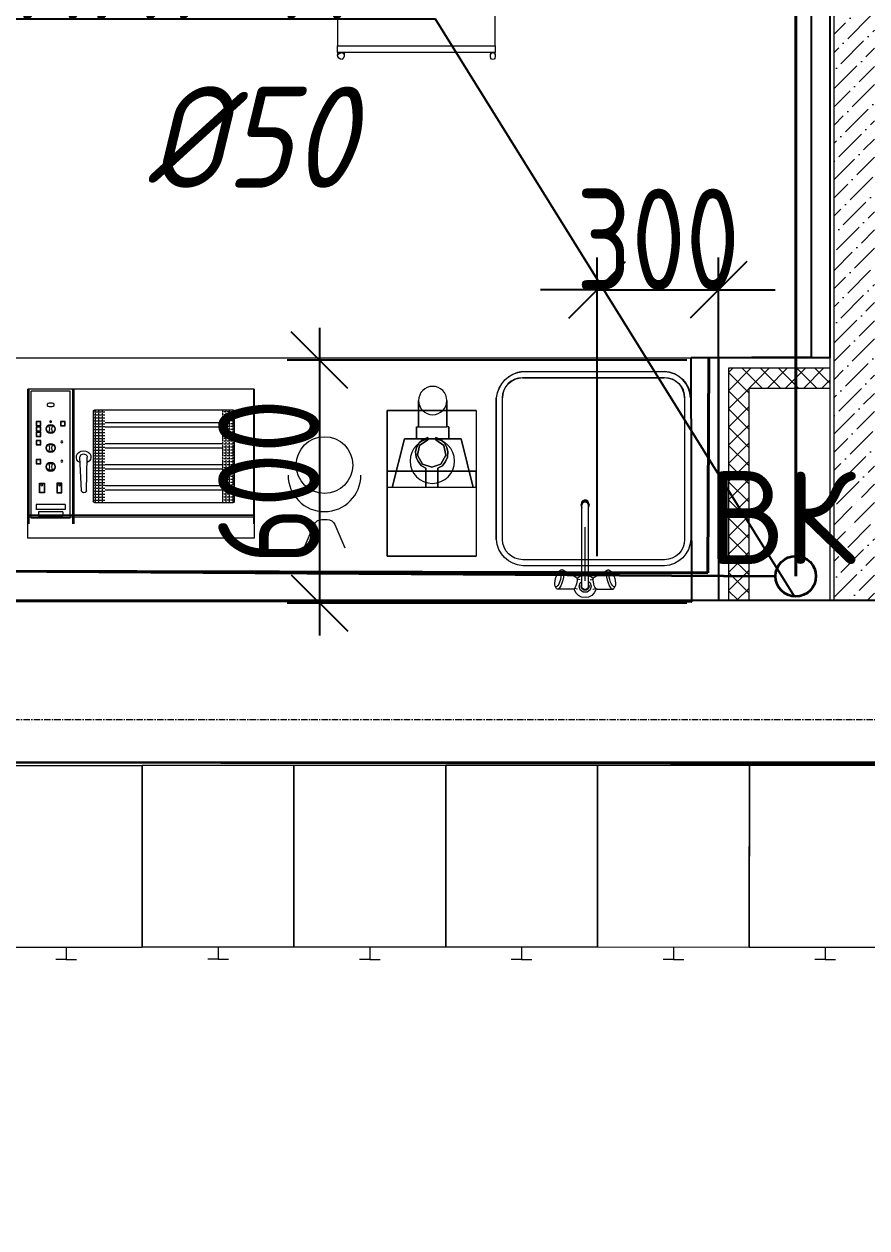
# Model space of a CAD drawing. Header units: millimetres. Extents: x -10178924 to 11692288, y -947381 to 58396.
# Drawn here: x 862844 to 864927, y -914198 to -911222 of the extents above; entities that cross this region are included whole.
import ezdxf
from ezdxf import colors
from ezdxf.entities.mleader import LeaderData, LeaderLine
from ezdxf.math import Vec2, Vec3

# ---------------------------------------------------------------- set-up
doc = ezdxf.new("R2010")
doc.units = ezdxf.units.MM
doc.linetypes.add('CONTINUA', pattern=[0])
doc.linetypes.add('осевая', pattern=[50.8, 31.75, -6.35, 6.35, -6.35])
for name, color, linetype, lineweight in [('0. Подпись', 194, 'Continuous', 18), ('elux3d-204-2d', 7, 'CONTINUA', 5), ('ВК_ К1', 24, 'Continuous', 35), ('Перегородки пеноблок', 40, 'Continuous', 9), ('Перегородки_ГКЛ', 20, 'Continuous', 9), ('Размеры осевые', 153, 'Continuous', 9), ('Сантехнические приборы', 7, 'Continuous', 9), ('Трасса', 6, 'Continuous', 40), ('ТХ оборудование', 7, 'Continuous', 9), ('Электрооборудование', 7, 'Continuous', 18)]:
    doc.layers.add(name, color=color, linetype=linetype, lineweight=lineweight)
for name, color, linetype in [('_надписи канализация', 7, 'Continuous'), ('PDF _Стены краска9010', 7, 'Continuous'), ('ВК_Выноски', 7, 'Continuous'), ('Стены внутр.1', 7, 'Continuous')]:
    doc.layers.add(name, color=color, linetype=linetype)
doc.layers.add('PDF _Стены отделка', color=7, linetype='Continuous', true_color=0xb505c2)
doc.styles.add('ISOCPEUR', font='isocpeui.ttf', dxfattribs={"width": 0.9})
doc.styles.add('ISOCPEUR_1', font='isocpeur.ttf', dxfattribs={"width": 0.78, "height": 240})
doc.styles.add('PDF ISOCPEUR', font='isocpeur.ttf')
doc.linetypes.add('зигзаг', pattern='A,0.00254,-5.08,[131,ltypeshp.shx,S=5.08,R=0,X=-5.08,Y=0],-10.16,[131,ltypeshp.shx,S=5.08,R=180,X=5.08,Y=0],-5.08', length=20.32254)

# ---------------------------------------------------------------- blocks, each defined once
blk = doc.blocks.new('_None')
blk = doc.blocks.new('A$C4269501B')
at = {"layer": 'ТХ оборудование', "color": 252, "lineweight": 9, "true_color": 0x939598}
for p, q in [((496.6, 1360.1), (496.6, 1365.8)), ((886.1, 1360.1), (496.6, 1360.1)), ((496.6, 1094.9), (496.6, 1343.2)), ((513.6, 1365.8), (513.6, 1360.1)), ((886.1, 1365.8), (886.1, 1360.1)), ((886.1, 1343.2), (886.1, 1360.1)), ((886.1, 1343.2), (886.1, 1094.9)), ((16.9, 874.8), (5.6, 874.8)), ((16.9, 485.4), (16.9, 874.8)), ((282.2, 874.8), (28.2, 874.8)), ((1094.9, 874.8), (1348.8, 874.8)), ((1360.1, 485.4), (1360.1, 874.8)), ((1360.1, 874.8), (1371.4, 874.8)), ((5.6, 857.8), (16.9, 857.8)), ((1371.4, 857.8), (1360.1, 857.8)), ((16.9, 502.3), (5.6, 502.3)), ((5.6, 496.6), (5.6, 502.3)), ((5.6, 485.4), (16.9, 485.4)), ((28.2, 485.4), (16.9, 485.4)), ((28.2, 485.4), (282.2, 485.4)), ((1348.8, 485.4), (1094.9, 485.4)), ((1348.8, 485.4), (1360.1, 485.4)), ((1360.1, 502.3), (1371.4, 502.3)), ((1371.4, 485.4), (1360.1, 485.4)), ((1371.4, 496.6), (1371.4, 502.3)), ((496.6, 282.2), (496.6, 33.9)), ((886.1, 33.9), (886.1, 282.2)), ((886.1, 33.9), (886.1, 16.9)), ((886.1, 16.9), (496.6, 16.9)), ((496.6, 16.9), (496.6, 11.3)), ((513.6, 11.3), (513.6, 16.9)), ((886.1, 11.3), (886.1, 16.9))]:
    blk.add_line(p, q, dxfattribs=at)
for points in [[(513.6, 1365.8), (513.6, 1365.8), (513.5, 1366.5), (513.5, 1367.2), (513.3, 1367.9), (513.2, 1368.6), (512.9, 1369.3), (512.7, 1369.9), (512.4, 1370.6), (512.1, 1371.2), (511.8, 1371.8), (511.5, 1372.4), (511.1, 1373), (510.8, 1373.5), (510.4, 1374.1), (510.1, 1374.5), (509.7, 1375), (509.4, 1375.4), (509.1, 1375.8), (508.8, 1376.1), (508.6, 1376.4), (508.4, 1376.6), (508.2, 1376.8), (508, 1376.9), (508, 1377), (507.9, 1377.1), (507.9, 1377.1)], [(496.6, 1365.8), (496.6, 1365.8), (496.7, 1365.7), (496.8, 1365.7), (496.9, 1365.5), (497.1, 1365.4), (497.3, 1365.1), (497.6, 1364.9), (497.9, 1364.6), (498.3, 1364.3), (498.7, 1364), (499.2, 1363.7), (499.7, 1363.3), (500.2, 1363), (500.7, 1362.6), (501.3, 1362.3), (501.9, 1361.9), (502.5, 1361.6), (503.1, 1361.3), (503.8, 1361), (504.5, 1360.8), (505.1, 1360.6), (505.8, 1360.4), (506.5, 1360.2), (507.2, 1360.2), (507.9, 1360.1), (507.9, 1360.1), (513.6, 1365.8)], [(496.6, 1360.1), (496.6, 1343.2), (886.1, 1343.2)], [(874.8, 1360.1), (874.8, 1365.8), (874.8, 1365.8)], [(874.8, 1365.8), (874.8, 1365.8), (874.8, 1365.7), (874.8, 1365.7), (874.8, 1365.5), (874.8, 1365.4), (874.8, 1365.1), (874.9, 1364.9), (874.9, 1364.6), (875, 1364.3), (875.1, 1364), (875.2, 1363.7), (875.3, 1363.3), (875.5, 1363), (875.7, 1362.6), (875.9, 1362.3), (876.2, 1361.9), (876.4, 1361.6), (876.8, 1361.3), (877.2, 1361), (877.6, 1360.8), (878, 1360.6), (878.6, 1360.4), (879.1, 1360.2), (879.7, 1360.2), (880.4, 1360.1), (880.4, 1360.1), (880.4, 1360.1), (880.4, 1360.1), (881.1, 1360.2), (881.7, 1360.2), (882.3, 1360.4), (882.8, 1360.6), (883.3, 1360.8), (883.7, 1361), (884.1, 1361.3), (884.4, 1361.6), (884.7, 1361.9), (884.9, 1362.3), (885.2, 1362.6), (885.4, 1363), (885.5, 1363.3), (885.7, 1363.7), (885.8, 1364), (885.9, 1364.3), (885.9, 1364.6), (886, 1364.9), (886, 1365.1), (886, 1365.4), (886, 1365.5), (886.1, 1365.7), (886.1, 1365.7), (886.1, 1365.8), (886.1, 1365.8)], [(5.6, 857.8), (5.6, 857.8), (5.6, 857.9), (5.5, 858), (5.4, 858.1), (5.2, 858.3), (5, 858.5), (4.8, 858.8), (4.5, 859.1), (4.2, 859.5), (3.9, 859.9), (3.5, 860.4), (3.2, 860.9), (2.8, 861.4), (2.5, 861.9), (2.1, 862.5), (1.8, 863.1), (1.5, 863.7), (1.2, 864.3), (0.9, 865), (0.6, 865.7), (0.4, 866.3), (0.2, 867), (0.1, 867.7), (0, 868.4), (0, 869.1), (0, 869.1), (5.6, 874.8), (5.6, 874.8), (5.6, 874.8), (6.3, 874.7), (7.1, 874.7), (7.7, 874.5), (8.4, 874.4), (9.1, 874.1), (9.8, 873.9), (10.4, 873.6), (11.1, 873.3), (11.7, 873), (12.3, 872.7), (12.9, 872.3), (13.4, 872), (13.9, 871.6), (14.4, 871.3), (14.8, 870.9), (15.3, 870.6), (15.6, 870.3), (16, 870), (16.2, 869.8), (16.5, 869.5), (16.7, 869.4), (16.8, 869.2), (16.9, 869.2), (16.9, 869.1), (16.9, 869.1)], [(16.9, 874.8), (28.2, 874.8), (28.2, 485.4)], [(1360.1, 874.8), (1348.8, 874.8), (1348.8, 485.4)], [(1371.4, 857.8), (1371.4, 857.8), (1371.4, 857.9), (1371.5, 858), (1371.7, 858.1), (1371.8, 858.3), (1372.1, 858.5), (1372.3, 858.8), (1372.6, 859.1), (1372.9, 859.5), (1373.2, 859.9), (1373.5, 860.4), (1373.9, 860.9), (1374.2, 861.4), (1374.6, 861.9), (1374.9, 862.5), (1375.3, 863.1), (1375.6, 863.7), (1375.9, 864.3), (1376.2, 865), (1376.4, 865.7), (1376.6, 866.3), (1376.8, 867), (1377, 867.7), (1377, 868.4), (1377.1, 869.1), (1377.1, 869.1), (1371.4, 874.8), (1371.4, 874.8), (1371.4, 874.8), (1370.7, 874.7), (1370, 874.7), (1369.3, 874.5), (1368.6, 874.4), (1367.9, 874.1), (1367.3, 873.9), (1366.6, 873.6), (1366, 873.3), (1365.4, 873), (1364.8, 872.7), (1364.2, 872.3), (1363.7, 872), (1363.1, 871.6), (1362.7, 871.3), (1362.2, 870.9), (1361.8, 870.6), (1361.4, 870.3), (1361.1, 870), (1360.8, 869.8), (1360.6, 869.5), (1360.4, 869.4), (1360.2, 869.2), (1360.2, 869.2), (1360.1, 869.1), (1360.1, 869.1)], [(5.6, 485.4), (5.6, 485.4), (5.6, 485.4), (5.5, 485.4), (5.4, 485.4), (5.2, 485.4), (5, 485.4), (4.8, 485.4), (4.5, 485.5), (4.2, 485.6), (3.9, 485.7), (3.5, 485.8), (3.2, 485.9), (2.8, 486.1), (2.5, 486.3), (2.1, 486.5), (1.8, 486.7), (1.5, 487), (1.2, 487.4), (0.9, 487.7), (0.6, 488.2), (0.4, 488.6), (0.2, 489.1), (0.1, 489.7), (0, 490.3), (0, 491), (0, 491), (0, 491), (0, 491), (0, 491.7), (0.1, 492.4), (0.2, 493.1), (0.4, 493.8), (0.6, 494.5), (0.9, 495.1), (1.2, 495.8), (1.5, 496.4), (1.8, 497.1), (2.1, 497.6), (2.5, 498.2), (2.8, 498.8), (3.2, 499.3), (3.5, 499.8), (3.9, 500.2), (4.2, 500.6), (4.5, 501), (4.8, 501.3), (5, 501.6), (5.2, 501.8), (5.4, 502), (5.5, 502.2), (5.6, 502.3), (5.6, 502.3), (5.6, 502.3)], [(1371.4, 485.4), (1371.4, 485.4), (1371.4, 485.4), (1371.5, 485.4), (1371.7, 485.4), (1371.8, 485.4), (1372.1, 485.4), (1372.3, 485.4), (1372.6, 485.5), (1372.9, 485.6), (1373.2, 485.7), (1373.5, 485.8), (1373.9, 485.9), (1374.2, 486.1), (1374.6, 486.3), (1374.9, 486.5), (1375.3, 486.7), (1375.6, 487), (1375.9, 487.4), (1376.2, 487.7), (1376.4, 488.2), (1376.6, 488.6), (1376.8, 489.1), (1377, 489.7), (1377, 490.3), (1377.1, 491), (1377.1, 491), (1377.1, 491), (1377.1, 491), (1377, 491.7), (1377, 492.4), (1376.8, 493.1), (1376.6, 493.8), (1376.4, 494.5), (1376.2, 495.1), (1375.9, 495.8), (1375.6, 496.4), (1375.3, 497.1), (1374.9, 497.6), (1374.6, 498.2), (1374.2, 498.8), (1373.9, 499.3), (1373.5, 499.8), (1373.2, 500.2), (1372.9, 500.6), (1372.6, 501), (1372.3, 501.3), (1372.1, 501.6), (1371.8, 501.8), (1371.7, 502), (1371.5, 502.2), (1371.4, 502.3), (1371.4, 502.3), (1371.4, 502.3)], [(496.6, 16.9), (496.6, 33.9), (886.1, 33.9)], [(496.6, 11.3), (496.6, 11.3), (496.7, 11.3), (496.8, 11.4), (496.9, 11.5), (497.1, 11.7), (497.3, 11.9), (497.6, 12.2), (497.9, 12.4), (498.3, 12.8), (498.7, 13.1), (499.2, 13.4), (499.7, 13.8), (500.2, 14.1), (500.7, 14.5), (501.3, 14.8), (501.9, 15.1), (502.5, 15.5), (503.1, 15.8), (503.8, 16), (504.5, 16.3), (505.1, 16.5), (505.8, 16.7), (506.5, 16.8), (507.2, 16.9), (507.9, 16.9), (507.9, 16.9), (513.6, 11.3)], [(513.6, 11.3), (513.6, 11.3), (513.5, 10.6), (513.5, 9.9), (513.3, 9.2), (513.2, 8.5), (512.9, 7.8), (512.7, 7.1), (512.4, 6.5), (512.1, 5.9), (511.8, 5.2), (511.5, 4.6), (511.1, 4.1), (510.8, 3.5), (510.4, 3), (510.1, 2.5), (509.7, 2.1), (509.4, 1.7), (509.1, 1.3), (508.8, 1), (508.6, 0.7), (508.4, 0.4), (508.2, 0.3), (508, 0.1), (508, 0), (507.9, 0), (507.9, 0)], [(874.8, 16.9), (874.8, 11.3), (874.8, 11.3)], [(874.8, 11.3), (874.8, 11.3), (874.8, 11.3), (874.8, 11.4), (874.8, 11.5), (874.8, 11.7), (874.8, 11.9), (874.9, 12.2), (874.9, 12.4), (875, 12.8), (875.1, 13.1), (875.2, 13.4), (875.3, 13.8), (875.5, 14.1), (875.7, 14.5), (875.9, 14.8), (876.2, 15.1), (876.4, 15.5), (876.8, 15.8), (877.2, 16), (877.6, 16.3), (878, 16.5), (878.6, 16.7), (879.1, 16.8), (879.7, 16.9), (880.4, 16.9), (880.4, 16.9), (880.4, 16.9), (880.4, 16.9), (881.1, 16.9), (881.7, 16.8), (882.3, 16.7), (882.8, 16.5), (883.3, 16.3), (883.7, 16), (884.1, 15.8), (884.4, 15.5), (884.7, 15.1), (884.9, 14.8), (885.2, 14.5), (885.4, 14.1), (885.5, 13.8), (885.7, 13.4), (885.8, 13.1), (885.9, 12.8), (885.9, 12.4), (886, 12.2), (886, 11.9), (886, 11.7), (886, 11.5), (886.1, 11.4), (886.1, 11.3), (886.1, 11.3), (886.1, 11.3)]]:
    blk.add_lwpolyline(points, dxfattribs=at)
for points in [[(507.9, 1377.1), (502.3, 1377.1), (496.6, 1371.4), (496.6, 1365.8)], [(880.4, 1377.1), (874.8, 1377.1), (874.8, 1371.4), (874.8, 1365.8)], [(886.1, 1365.8), (886.1, 1371.4), (886.1, 1377.1), (880.4, 1377.1)], [(242.7, 688.5), (242.7, 936.9), (440.2, 1134.4), (688.5, 1134.4)], [(688.5, 1134.4), (936.9, 1134.4), (1140, 936.9), (1140, 688.5)], [(16.9, 869.1), (16.9, 863.5), (11.3, 857.8), (5.6, 857.8)], [(1360.1, 869.1), (1360.1, 863.5), (1365.8, 857.8), (1371.4, 857.8)], [(688.5, 237), (440.2, 237), (242.7, 440.2), (242.7, 688.5)], [(1140, 688.5), (1140, 440.2), (936.9, 237), (688.5, 237)], [(5.6, 502.3), (11.3, 502.3), (16.9, 496.6), (16.9, 491)], [(16.9, 491), (16.9, 485.4), (11.3, 485.4), (5.6, 485.4)], [(1371.4, 502.3), (1365.8, 502.3), (1360.1, 496.6), (1360.1, 491)], [(1360.1, 491), (1360.1, 485.4), (1365.8, 485.4), (1371.4, 485.4)], [(507.9, 0), (502.3, 0), (496.6, 5.6), (496.6, 11.3)], [(880.4, 0), (874.8, 0), (874.8, 5.6), (874.8, 11.3)], [(886.1, 11.3), (886.1, 5.6), (886.1, 0), (880.4, 0)]]:
    blk.add_open_spline(points, degree=3, dxfattribs=at)
blk = doc.blocks.new('*U2460')
at = {"color": 252, "lineweight": 9, "true_color": 0x939598}
for p, q in [((187.5, 479.9), (161.9, 479.9)), ((187.5, 450), (187.5, 479.9)), ((187.5, 479.9), (213.1, 479.9))]:
    blk.add_line(p, q, dxfattribs=at)
at = {"layer": 'ТХ оборудование', "color": 252, "lineweight": 9, "true_color": 0x939598}
for p, q in [((375, 0), (375, 450)), ((0, 400), (0, 0)), ((0, 0), (375, 0))]:
    blk.add_line(p, q, dxfattribs=at)
blk.add_lwpolyline([(375, 450), (0, 450), (0, 0), (375, 0)], close=True, dxfattribs=at)
blk = doc.blocks.new('A$C0B594ED4')
at = {"layer": 'ТХ оборудование', "xscale": -1, "rotation": 179.9843594057628}
for p in [(0.1, 480.1), (375.1, 480)]:
    blk.add_blockref('*U2460', p, dxfattribs=at)
blk = doc.blocks.new('A$C305D2BA5')
at = {"layer": 'ТХ оборудование', "color": 252, "linetype": 'Continuous', "lineweight": 9, "true_color": 0x939598}
for p, q in [((558.6, 549), (208.6, 549)), ((558.6, 534), (208.6, 534)), ((143.6, 484), (143.6, 134)), ((158.6, 484), (158.6, 134)), ((608.6, 134), (608.6, 484)), ((623.6, 134), (623.6, 484)), ((633.9, 388.5), (633.3, 385.9)), ((633.9, 388.5), (637.4, 393.9)), ((637.4, 393.9), (636.9, 391.8)), ((636.9, 391.8), (638.4, 390.2)), ((639.7, 396.3), (637.4, 393.9)), ((638.4, 390.2), (641.6, 389.2)), ((643.6, 398.7), (639.7, 396.3)), ((641.6, 389.2), (646.2, 389.1)), ((648.8, 401), (643.6, 398.7)), ((646.2, 389.1), (651.8, 389.7)), ((654.7, 402.9), (648.8, 401)), ((651.8, 389.7), (657.9, 391)), ((660.7, 404.2), (654.7, 402.9)), ((657.9, 391), (663.8, 392.9)), ((659.5, 384.9), (666.9, 387.2)), ((666.3, 404.8), (660.7, 404.2)), ((663.8, 392.9), (668.9, 395.1)), ((670.9, 404.6), (666.3, 404.8)), ((666.9, 387.2), (673.3, 390.1)), ((668.9, 395.1), (672.8, 397.6)), ((674.1, 403.7), (670.9, 404.6)), ((672.8, 397.6), (675.1, 400)), ((673.3, 390.1), (678.2, 393.2)), ((675.6, 402.1), (674.1, 403.7)), ((679.8, 400.8), (674.1, 403.7)), ((675.1, 400), (675.6, 402.1)), ((678.2, 393.2), (681.1, 396.2)), ((681.6, 398.8), (679.8, 400.8)), ((681.1, 396.2), (681.6, 398.8)), ((681.8, 359.5), (681.6, 398.8)), ((158.6, 369), (158.5, 369)), ((633.3, 385.9), (635.1, 383.9)), ((652.8, 351.7), (633.3, 385.9)), ((635.1, 383.9), (639.1, 382.7)), ((639.1, 382.7), (644.9, 382.5)), ((644.9, 382.5), (651.9, 383.2)), ((651.9, 383.2), (659.5, 384.9)), ((679.8, 356.1), (681.5, 357.9)), ((681.5, 357.9), (681.8, 359.5)), ((461.1, 332.5), (464, 336.8)), ((461.1, 327.2), (461.1, 332.5)), ((468.4, 338.4), (464, 336.8)), ((464.9, 333.1), (468.4, 338.4)), ((464.9, 326.6), (464.9, 333.1)), ((466.6, 332.5), (469.5, 336.8)), ((466.6, 327.2), (466.6, 332.5)), ((468.4, 338.4), (474.1, 340.4)), ((469.5, 336.8), (474.1, 338.4)), ((474.1, 340.4), (479.9, 338.4)), ((674.2, 338.4), (474.1, 338.4)), ((660.5, 329.9), (527.9, 329.9)), ((651.6, 346.3), (647.6, 338.5)), ((655.4, 350.1), (651.6, 346.3)), ((652.8, 351.7), (653.9, 350.5)), ((653.9, 350.5), (656.3, 349.8)), ((656.3, 349.8), (659.8, 349.7)), ((658.5, 342.4), (656.5, 349.8)), ((659.8, 349.7), (664, 350.1)), ((665.4, 342), (662.8, 338.4)), ((664, 350.1), (668.5, 351.1)), ((674.2, 344.9), (665.4, 342)), ((668.5, 351.1), (673, 352.5)), ((674.2, 339.9), (669.6, 338.4)), ((673, 352.5), (676.8, 354.3)), ((683, 342), (674.2, 344.9)), ((680.1, 338), (674.2, 339.9)), ((679.2, 336.8), (674.2, 338.4)), ((676.8, 354.3), (679.8, 356.1)), ((682.3, 332.5), (679.2, 336.8)), ((681.6, 348.5), (679.6, 356)), ((683.7, 333), (680.1, 338)), ((682.9, 356.5), (680.5, 356.9)), ((682.3, 327.2), (682.3, 332.5)), ((690.7, 352.5), (682.9, 356.5)), ((688.5, 334.5), (683, 342)), ((683.7, 326.8), (683.7, 333)), ((688.5, 325.2), (688.5, 334.5)), ((696.9, 346.3), (690.7, 352.5)), ((700.9, 338.5), (696.9, 346.3)), ((702.2, 329.9), (700.9, 338.5)), ((700.9, 321.2), (702.2, 329.9)), ((464, 323), (461.1, 327.2)), ((468.4, 321.4), (464, 323)), ((468.4, 321.4), (464.9, 326.6)), ((469.5, 323), (466.6, 327.2)), ((474.1, 319.4), (468.4, 321.4)), ((474.1, 321.4), (469.5, 323)), ((674.2, 321.4), (474.1, 321.4)), ((479.9, 321.4), (474.1, 319.4)), ((652.8, 308), (633.3, 273.9)), ((647.6, 321.2), (651.6, 313.4)), ((651.6, 313.4), (655.4, 309.6)), ((653.9, 309.2), (652.8, 308)), ((656.3, 309.9), (653.9, 309.2)), ((659.8, 310.1), (656.3, 309.9)), ((658.5, 317.4), (656.5, 309.9)), ((664, 309.6), (659.8, 310.1)), ((662.8, 321.4), (665.4, 317.7)), ((668.5, 308.6), (664, 309.6)), ((665.4, 317.7), (674.2, 314.9)), ((673, 307.2), (668.5, 308.6)), ((669.6, 321.4), (674.2, 319.9)), ((676.8, 305.5), (673, 307.2)), ((674.2, 321.4), (679.2, 323)), ((674.2, 319.9), (680.1, 321.8)), ((674.2, 314.9), (683, 317.7)), ((679.8, 303.6), (676.8, 305.5)), ((679.2, 323), (682.3, 327.2)), ((681.6, 311.2), (679.6, 303.7)), ((681.5, 301.8), (679.8, 303.6)), ((680.1, 321.8), (683.7, 326.8)), ((680.5, 302.9), (682.9, 303.2)), ((681.8, 300.3), (681.5, 301.8)), ((681.8, 300.3), (681.6, 260.9)), ((682.9, 303.2), (690.7, 307.2)), ((683, 317.7), (688.5, 325.2)), ((690.7, 307.2), (696.9, 313.4)), ((696.9, 313.4), (700.9, 321.2)), ((635.1, 275.9), (633.3, 273.9)), ((633.3, 273.9), (633.9, 271.3)), ((633.9, 271.3), (637.4, 265.9)), ((639.1, 277), (635.1, 275.9)), ((638.4, 269.6), (636.9, 268)), ((636.9, 268), (637.4, 265.9)), ((641.6, 270.5), (638.4, 269.6)), ((644.9, 277.2), (639.1, 277)), ((646.2, 270.7), (641.6, 270.5)), ((651.9, 276.5), (644.9, 277.2)), ((651.8, 270.1), (646.2, 270.7)), ((657.9, 268.8), (651.8, 270.1)), ((659.5, 274.9), (651.9, 276.5)), ((663.8, 266.9), (657.9, 268.8)), ((666.9, 272.5), (659.5, 274.9)), ((673.3, 269.6), (666.9, 272.5)), ((678.2, 266.6), (673.3, 269.6)), ((637.4, 265.9), (639.7, 263.5)), ((639.7, 263.5), (643.6, 261)), ((643.6, 261), (648.8, 258.7)), ((648.8, 258.7), (654.7, 256.8)), ((654.7, 256.8), (660.7, 255.5)), ((660.7, 255.5), (666.3, 254.9)), ((668.9, 264.6), (663.8, 266.9)), ((666.3, 254.9), (670.9, 255.1)), ((672.8, 262.1), (668.9, 264.6)), ((670.9, 255.1), (674.1, 256)), ((675.1, 259.7), (672.8, 262.1)), ((679.8, 258.9), (674.1, 256)), ((674.1, 256), (675.6, 257.6)), ((675.6, 257.6), (675.1, 259.7)), ((681.1, 263.6), (678.2, 266.6)), ((679.8, 258.9), (681.6, 260.9)), ((681.6, 260.9), (681.1, 263.6)), ((208.6, 84), (558.6, 84)), ((208.6, 69), (558.6, 69))]:
    blk.add_line(p, q, dxfattribs=at)
at = {"layer": 'ТХ оборудование', "color": 252, "lineweight": 9, "true_color": 0x939598}
blk.add_lwpolyline([(709.7, 0), (709.7, 2400), (109.7, 2400), (109.7, 0)], close=True, dxfattribs=at)
for centre, radius, start, end in [((215.8, 476.8), 72.6, 95.7204, 174.2796), ((554.6, 480.1), 69.1, 3.2934, 86.7066), ((210.7, 136.2), 67.2, 181.8201, 268.1799), ((556.4, 136.3), 67.2, 271.8846, 358.1154)]:
    blk.add_arc(centre, radius, start, end, dxfattribs=at)
at = {"layer": 'ТХ оборудование', "color": 252, "linetype": 'Continuous', "lineweight": 9, "true_color": 0x939598}
for centre, start, end in [((208.6, 484), 90, 180), ((558.6, 484), 0, 90), ((208.6, 134), 180, 270), ((558.6, 134), 270, 0)]:
    blk.add_arc(centre, 50, start, end, dxfattribs=at)
blk = doc.blocks.new('кофемолка 220х420')
at = {"layer": 'ТХ оборудование'}
for p, q in [((-110, 360), (110, 360)), ((110, 360), (-110, 360)), ((-110, 360), (110, 360)), ((110, 360), (-110, 360)), ((110, 360), (-110, 360)), ((-110, 360), (110, 360)), ((110, 360), (110, 0)), ((110, 0), (110, 360)), ((110, 360), (110, 0)), ((110, 0), (110, 360)), ((110, 0), (110, 360)), ((110, 0), (-110, 0)), ((-110, 0), (110, 0)), ((-110, 0), (110, 0)), ((-110, 0), (-108.7, 0)), ((-110, 0), (110, 0)), ((110, 0), (-110, 0)), ((110, 0), (-110, 0)), ((110, 0), (-110, 0)), ((-110, 0), (110, 0)), ((-110, 0), (110, 0)), ((-110, 0), (-108.7, 0)), ((-110, 0), (110, 0)), ((110, 0), (-110, 0)), ((110, 0), (-110, 0)), ((-110, 0), (110, 0)), ((110, 0), (-110, 0)), ((-110, 0), (110, 0)), ((-110, 0), (110, 0)), ((-110, 0), (110, 0)), ((110, 0), (-110, 0)), ((-110, 0), (-108.7, 0))]:
    blk.add_line(p, q, dxfattribs=at)
at = {"layer": 'ТХ оборудование', "linetype": 'Continuous'}
for centre, radius in [((-2.4, 384.7), 35), ((-1.3, 235), 55)]:
    blk.add_circle(centre, radius, dxfattribs=at)
at = {"layer": 'Электрооборудование'}
for p, q in [((-110, 360), (-110, 0)), ((110, 360), (-110, 360)), ((-37.5, 320), (-37.5, 385)), ((-37.5, 385), (-37.5, 320)), ((-37.5, 320), (-37.5, 385)), ((32.5, 385), (32.5, 320)), ((32.5, 320), (32.5, 385)), ((32.5, 320), (32.5, 385)), ((110, 360), (110, 0)), ((-42.5, 320), (-42.5, 290)), ((-42.5, 290), (-42.5, 320)), ((-42.5, 320), (-42.5, 290)), ((-42.5, 290), (-42.5, 320)), ((-42.5, 290), (-42.5, 320)), ((-42.5, 320), (-37.5, 320)), ((32.5, 320), (-37.5, 320)), ((-37.5, 320), (-36.2, 320)), ((32.5, 320), (33.7, 320)), ((37.5, 320), (32.5, 320)), ((37.5, 320), (37.5, 290)), ((37.5, 290), (37.5, 320)), ((37.5, 320), (37.5, 290)), ((37.5, 290), (37.5, 320)), ((37.5, 290), (37.5, 320)), ((37.5, 320), (37.5, 290)), ((37.5, 290), (37.5, 320)), ((-72.5, 290), (-102.5, 170)), ((-102.5, 170), (-72.5, 290)), ((-72.5, 290), (-102.5, 170)), ((-102.5, 170), (-72.5, 290)), ((-102.5, 170), (-72.5, 290)), ((-72.5, 290), (67.5, 290)), ((67.5, 290), (-72.5, 290)), ((-72.5, 290), (67.5, 290)), ((67.5, 290), (-72.5, 290)), ((67.5, 290), (-72.5, 290)), ((-72.5, 290), (67.5, 290)), ((-72.5, 290), (-42.5, 290)), ((37.5, 290), (-42.5, 290)), ((-42.5, 290), (37.5, 290)), ((-42.5, 290), (37.5, 290)), ((-42.5, 290), (-41.2, 290)), ((-42.5, 290), (37.5, 290)), ((37.5, 290), (-42.5, 290)), ((37.5, 290), (-42.5, 290)), ((-40, 257.5), (-37.5, 268.7)), ((-37.5, 268.7), (-40, 257.5)), ((-37.5, 268.7), (-31.2, 280)), ((-31.2, 280), (-37.5, 268.7)), ((-30, 273.7), (-35, 250)), ((-35, 250), (-30, 273.7)), ((-31.2, 280), (-21.2, 288.7)), ((-21.2, 288.7), (-31.2, 280)), ((-10, 287.5), (-30, 273.7)), ((-30, 273.7), (-10, 287.5)), ((-21.2, 288.7), (-10, 293.7)), ((-10, 293.7), (-21.2, 288.7)), ((-10, 293.7), (-10, 287.5)), ((-10, 287.5), (-10, 293.7)), ((-2.5, 290), (-1.2, 290)), ((10, 293.7), (21.2, 288.7)), ((21.2, 288.7), (10, 293.7)), ((10, 287.5), (10, 293.7)), ((10, 293.7), (10, 287.5)), ((30, 273.7), (10, 287.5)), ((10, 287.5), (30, 273.7)), ((21.2, 288.7), (31.2, 280)), ((31.2, 280), (21.2, 288.7)), ((35, 250), (30, 273.7)), ((30, 273.7), (35, 250)), ((31.2, 280), (37.5, 268.7)), ((37.5, 268.7), (31.2, 280)), ((67.5, 290), (37.5, 290)), ((37.5, 268.7), (40, 257.5)), ((40, 257.5), (37.5, 268.7)), ((67.5, 290), (97.5, 170)), ((97.5, 170), (67.5, 290)), ((67.5, 290), (97.5, 170)), ((97.5, 170), (67.5, 290)), ((97.5, 170), (67.5, 290)), ((67.5, 290), (97.5, 170)), ((97.5, 170), (67.5, 290)), ((-38.7, 245), (-40, 257.5)), ((-40, 257.5), (-38.7, 245)), ((-33.7, 233.7), (-38.7, 245)), ((-38.7, 245), (-33.7, 233.7)), ((-35, 250), (-22.5, 227.5)), ((-22.5, 227.5), (-35, 250)), ((22.5, 227.5), (35, 250)), ((35, 250), (22.5, 227.5)), ((38.7, 245), (33.7, 233.7)), ((33.7, 233.7), (38.7, 245)), ((40, 257.5), (38.7, 245)), ((38.7, 245), (40, 257.5)), ((-110, 210), (-110, 170)), ((110, 210), (-110, 210)), ((-110, 210), (110, 210)), ((-110, 170), (-110, 210)), ((-26.2, 223.7), (-33.7, 233.7)), ((-33.7, 233.7), (-26.2, 223.7)), ((-15, 217.5), (-26.2, 223.7)), ((-26.2, 223.7), (-15, 217.5)), ((-22.5, 227.5), (0, 220)), ((0, 220), (-22.5, 227.5)), ((-15, 170), (-15, 217.5)), ((-15, 217.5), (-15, 170)), ((0, 220), (22.5, 227.5)), ((22.5, 227.5), (0, 220)), ((25, 223.7), (15, 217.5)), ((15, 217.5), (25, 223.7)), ((15, 170), (15, 217.5)), ((15, 217.5), (15, 170)), ((33.7, 233.7), (25, 223.7)), ((25, 223.7), (33.7, 233.7)), ((-110, 170), (110, 170)), ((-102.5, 170), (-101.2, 170)), ((110, 0), (-110, 0))]:
    blk.add_line(p, q, dxfattribs=at)
blk = doc.blocks.new('_Oblique')
at = {"color": 0, "linetype": 'ByBlock', "lineweight": -2}
blk.add_line((-0.5, -0.5), (0.5, 0.5), dxfattribs=at)
blk = doc.blocks.new('A$Cad086cf1')
at = {"layer": 'Перегородки пеноблок', "true_color": 0x636466, "transparency": 33554687}
h = blk.add_hatch(dxfattribs=at)
h.set_pattern_fill('ANSI36', color=251, scale=10)
h.set_pattern_definition([(45, (-49092.04, -50955.468), (16.83798, 61.739261), [79.375, -15.875, 0, -15.875])])
h.paths.add_polyline_path([(31063.725, -38356.478), (31163.725, -38356.478), (31163.725, -35996.478), (31063.725, -35996.478)])
at = {"layer": 'Перегородки_ГКЛ', "true_color": 0x636466, "transparency": 33554687}
h = blk.add_hatch(dxfattribs=at)
h.set_pattern_fill('ANSI37', color=251, scale=10, angle=-90)
h.set_pattern_definition([(315, (17858.463, 111598.075), (22.45064, 22.45064), []), (45, (17858.463, 111598.075), (-22.45064, 22.45064), [])])
h.paths.add_polyline_path([(30853.725, -38356.478), (30803.856, -38356.478), (30803.725, -37781.478), (31053.725, -37781.478), (31053.725, -37831.478), (30853.725, -37831.478)])
h.paths.add_polyline_path([(30803.725, -38356.478), (28009.469, -38356.478), (30853.725, -38356.478), (30803.856, -38356.478)])
at = {"layer": 'ТХ оборудование', "true_color": 0x636466, "transparency": 33554687}
h = blk.add_hatch(dxfattribs=at)
h.set_pattern_fill('ANGLE', color=251, scale=1.2, angle=90, style=0)
h.set_pattern_definition([(360, (-451.4305, 155550.9054), (2e-15, 7.2553871), [6.10910968, -2.29091613]), (90, (-451.4305, 155550.905), (-8.4000258, 3e-15), [5.27664516, -1.97874194])])
edge = h.paths.add_edge_path()
edge.add_line((29263.7, -38114.111), (29236.642, -38114.111))
edge.add_ellipse((29236.642, -38111.514), major_axis=(3.006, 0), ratio=0.86373391, start_angle=180, end_angle=270, ccw=False)
edge.add_line((29233.635, -38111.514), (29233.635, -37888.192))
edge.add_ellipse((29236.642, -37888.192), major_axis=(3.006, 0), ratio=0.86373391, start_angle=90, end_angle=180, ccw=False)
edge.add_line((29236.642, -37885.595), (29263.7, -37885.595))
edge.add_line((29263.7, -37885.595), (29263.7, -38114.111))
h = blk.add_hatch(dxfattribs=at)
h.set_pattern_fill('ANGLE', color=251, scale=1.2, angle=90, style=0)
h.set_pattern_definition([(180, (6213.4616, 155550.9054), (2e-15, 7.2553871), [6.10910968, -2.29091613]), (90, (6213.462, 155550.905), (8.4000258, -2e-15), [5.27664516, -1.97874194])])
edge = h.paths.add_edge_path()
edge.add_line((29552.319, -38114.111), (29579.377, -38114.111))
edge.add_ellipse((29579.377, -38111.514), major_axis=(3.006, 0), ratio=0.86373391, start_angle=270, end_angle=360)
edge.add_line((29582.384, -38111.514), (29582.384, -37888.192))
edge.add_ellipse((29579.377, -37888.192), major_axis=(3.006, 0), ratio=0.86373391, start_angle=0, end_angle=90)
edge.add_line((29579.377, -37885.595), (29552.319, -37885.595))
edge.add_line((29552.319, -37885.595), (29552.319, -38114.111))
at = {"color": 251, "true_color": 0x636466, "transparency": 33554687}
for p, q in [((31053.725, -35895.478), (31053.725, -37756.478)), ((31053.725, -35895.478), (31053.725, -37756.478)), ((31053.725, -37756.478), (30778.725, -37756.478)), ((30778.725, -37756.478), (30778.725, -38356.478)), ((31053.725, -37756.478), (30778.725, -37756.478)), ((30778.725, -37756.478), (30778.725, -38356.478)), ((30778.725, -38356.478), (28317.529, -38356.478)), ((30778.725, -38356.478), (28317.529, -38356.478))]:
    blk.add_line(p, q, dxfattribs=at)
at = {"layer": 'elux3d-204-2d', "color": 251, "lineweight": 9, "true_color": 0x636466, "transparency": 33554687, "elevation": -1064.809}
blk.add_lwpolyline([(29754.927, -38226.381), (29779.732, -38168.503, -0.30002108), (29798.115, -38156.381), (29811.739, -38156.381, -0.30002108), (29830.122, -38168.503), (29854.927, -38226.381)], format="xyb", dxfattribs=at)
at = {"layer": 'elux3d-204-2d', "color": 251, "lineweight": 9, "true_color": 0x636466, "transparency": 33554687}
blk.add_circle((29804.927, -38021.381, -1064.809), 70, dxfattribs=at)
blk.add_arc((29804.927, -38046.381, -1064.809), 90, 180, 0, dxfattribs=at)
at = {"layer": 'PDF _Стены краска9010', "color": 251, "true_color": 0x636466, "transparency": 33554585}
for p, q in [((31008.145, -37753.585), (31007.826, -35817.778)), ((30710.924, -37755.514), (31008.145, -37753.585)), ((30712.21, -38359.224), (30710.924, -37755.514)), ((28451.806, -38357.166), (30712.21, -38359.224)), ((54325.121, -38789.74), (28009.469, -38756.478))]:
    blk.add_line(p, q, dxfattribs=at)
at = {"layer": 'PDF _Стены отделка', "color": 251, "ltscale": 0.1, "true_color": 0x636466, "transparency": 33554687}
for p, q in [((30478.725, -38246.478), (30478.725, -37508.461)), ((30778.725, -38246.478), (30778.725, -37508.461)), ((30478.725, -37588.461), (30338.725, -37588.461)), ((30478.725, -37588.461), (30778.725, -37588.461)), ((30778.725, -37588.461), (30918.725, -37588.461)), ((29792.521, -37682.434), (29792.521, -38442.434)), ((30700, -37762.434), (29712.521, -37762.434)), ((30700, -38362.434), (29712.521, -38362.434))]:
    blk.add_line(p, q, dxfattribs=at)
at = {"layer": 'PDF _Стены отделка', "color": 251, "linetype": 'зигзаг', "lineweight": 40, "ltscale": 0.1, "true_color": 0x636466, "transparency": 33554610}
for p, q in [((30754.12, -37755.234), (30751.674, -38287.728)), ((30751.674, -38287.728), (28343.512, -38282.321))]:
    blk.add_line(p, q, dxfattribs=at)
at = {"layer": 'Перегородки пеноблок', "color": 251, "linetype": 'Continuous', "true_color": 0x636466, "transparency": 33554687, "flags": 128}
for points in [[(36152.722, -35895.478), (31053.725, -35895.478), (31053.725, -38356.478)], [(31063.725, -38356.478), (31063.725, -35905.478), (36152.722, -35905.478)]]:
    blk.add_lwpolyline(points, dxfattribs=at)
at = {"layer": 'Перегородки_ГКЛ', "color": 251, "true_color": 0x636466, "transparency": 33554687}
for points in [[(30778.725, -38356.478), (30778.725, -37756.478), (31053.725, -37756.478)], [(30803.725, -38356.478), (30803.725, -37781.478), (31053.725, -37781.478)], [(30853.725, -38356.478), (30853.725, -37831.478), (31053.725, -37831.478)]]:
    blk.add_lwpolyline(points, dxfattribs=at)
at = {"layer": 'Размеры осевые', "color": 251, "linetype": 'осевая', "ltscale": 0.5, "true_color": 0x636466, "transparency": 33554687}
blk.add_line((-9750, -38650), (62308.109, -38650), dxfattribs=at)
at = {"layer": 'Сантехнические приборы', "color": 251, "linetype": 'Continuous', "true_color": 0x636466, "transparency": 33554687}
for p, q in [((30294.438, -37790.487), (30644.438, -37790.487)), ((30294.438, -37805.487), (30644.438, -37805.487)), ((30409.438, -37805.487), (30409.438, -37805.437)), ((30229.438, -38205.487), (30229.438, -37855.487)), ((30244.438, -38205.487), (30244.438, -37855.487))]:
    blk.add_line(p, q, dxfattribs=at)
at = {"layer": 'Сантехнические приборы', "color": 251, "true_color": 0x636466, "transparency": 33554687}
for centre, radius, start, end in [((30301.674, -37862.723), 72.598, 95.7204, 174.2796), ((30642.304, -37857.62), 67.167, 1.820108, 88.179892)]:
    blk.add_arc(centre, radius, start, end, dxfattribs=at)
at = {"layer": 'Сантехнические приборы', "color": 251, "linetype": 'Continuous', "true_color": 0x636466, "transparency": 33554687}
for centre, start, end in [((30294.438, -37855.487), 90, 180), ((30644.438, -37855.487), 0, 90)]:
    blk.add_arc(centre, 50, start, end, dxfattribs=at)
at = {"layer": 'Стены внутр.1', "color": 251, "linetype": 'Continuous', "true_color": 0x636466, "transparency": 33554687, "flags": 128}
for points in [[(32418.725, -38356.478), (28009.469, -38356.478)], [(32418.704, -38756.478), (28009.469, -38756.478)]]:
    blk.add_lwpolyline(points, dxfattribs=at)
at = {"layer": 'ТХ оборудование', "color": 251, "true_color": 0x636466, "transparency": 33554687}
for p, q in [((29076.097, -37833.659), (29072.147, -37833.659)), ((29072.147, -38202.401), (29072.147, -37833.659)), ((29074.293, -37835.217), (29074.293, -38166.388)), ((29074.293, -37835.217), (29074.293, -38166.388)), ((29180.722, -37833.659), (29076.097, -37833.659)), ((29180.722, -37833.659), (29076.097, -37833.659)), ((29080.306, -38152.365), (29080.306, -37838.853)), ((29176.513, -37838.853), (29080.306, -37838.853)), ((29176.513, -38152.365), (29176.513, -37838.853)), ((29187.336, -37833.659), (29180.722, -37833.659)), ((29182.526, -37835.217), (29182.526, -38166.388)), ((29182.526, -37835.217), (29182.526, -38166.388)), ((29185.532, -37835.217), (29185.532, -38166.388)), ((29185.532, -37835.217), (29185.532, -38166.388)), ((29628.683, -37833.659), (29187.336, -37833.659)), ((29628.683, -37833.659), (29187.336, -37833.659)), ((29631.347, -37833.659), (29628.683, -37833.659)), ((29630.487, -38166.388), (29630.487, -37835.217)), ((29631.347, -37833.659), (29631.347, -38202.401)), ((29233.635, -37888.192), (29233.635, -38111.514)), ((29579.377, -37885.595), (29236.642, -37885.595)), ((29582.384, -38111.514), (29582.384, -37888.192)), ((29104.358, -37914.159), (29092.332, -37914.159)), ((29092.332, -37914.159), (29092.332, -37924.546)), ((29092.332, -37924.546), (29104.358, -37924.546)), ((29104.358, -37927.143), (29092.332, -37927.143)), ((29092.332, -37927.143), (29092.332, -37937.53)), ((29103.456, -37914.938), (29093.234, -37914.938)), ((29093.234, -37914.938), (29093.234, -37923.767)), ((29093.234, -37923.767), (29103.456, -37923.767)), ((29103.456, -37927.922), (29093.234, -37927.922)), ((29093.234, -37927.922), (29093.234, -37936.751)), ((29093.234, -37936.751), (29103.456, -37936.751)), ((29103.456, -37923.767), (29103.456, -37914.938)), ((29103.456, -37936.751), (29103.456, -37927.922)), ((29104.358, -37924.546), (29104.358, -37914.159)), ((29104.358, -37937.53), (29104.358, -37927.143)), ((29132.341, -37924.546), (29124.478, -37924.546)), ((29164.487, -37914.159), (29152.461, -37914.159)), ((29152.461, -37914.159), (29152.461, -37924.546)), ((29152.461, -37924.546), (29164.487, -37924.546)), ((29163.585, -37914.938), (29153.363, -37914.938)), ((29153.363, -37914.938), (29153.363, -37923.767)), ((29153.363, -37923.767), (29163.585, -37923.767)), ((29163.585, -37923.767), (29163.585, -37914.938)), ((29164.487, -37924.546), (29164.487, -37914.159)), ((29553.182, -37916.756), (29262.842, -37916.756)), ((29262.842, -37927.143), (29553.182, -37927.143)), ((29092.332, -37937.53), (29104.358, -37937.53)), ((29104.358, -37940.127), (29092.332, -37940.127)), ((29092.332, -37940.127), (29092.332, -37950.514)), ((29092.332, -37950.514), (29104.358, -37950.514)), ((29104.358, -37960.901), (29092.332, -37960.901)), ((29092.332, -37960.901), (29092.332, -37971.288)), ((29103.456, -37940.906), (29093.234, -37940.906)), ((29093.234, -37940.906), (29093.234, -37949.735)), ((29093.234, -37949.735), (29103.456, -37949.735)), ((29103.456, -37961.68), (29093.234, -37961.68)), ((29093.234, -37961.68), (29093.234, -37970.509)), ((29103.456, -37949.735), (29103.456, -37940.906)), ((29103.456, -37970.509), (29103.456, -37961.68)), ((29104.358, -37950.514), (29104.358, -37940.127)), ((29104.358, -37971.288), (29104.358, -37960.901)), ((29124.478, -37940.127), (29132.341, -37940.127)), ((29092.332, -37971.288), (29104.358, -37971.288)), ((29093.234, -37970.509), (29103.456, -37970.509)), ((29132.341, -37971.288), (29124.478, -37971.288)), ((29124.478, -37986.869), (29132.341, -37986.869)), ((29553.182, -37968.692), (29262.842, -37968.692)), ((29262.842, -37979.079), (29553.182, -37979.079)), ((29104.358, -38007.643), (29092.332, -38007.643)), ((29092.332, -38007.643), (29092.332, -38018.03)), ((29092.332, -38018.03), (29104.358, -38018.03)), ((29103.456, -38008.422), (29093.234, -38008.422)), ((29093.234, -38008.422), (29093.234, -38017.251)), ((29093.234, -38017.251), (29103.456, -38017.251)), ((29103.456, -38017.251), (29103.456, -38008.422)), ((29104.358, -38018.03), (29104.358, -38007.643)), ((29132.341, -38018.03), (29124.478, -38018.03)), ((29204.656, -38085.002), (29200.83, -38002.038)), ((29216.681, -38084.913), (29218.859, -38001.905)), ((29553.182, -38020.627), (29262.842, -38020.627)), ((29124.478, -38033.611), (29132.341, -38033.611)), ((29262.842, -38031.014), (29553.182, -38031.014)), ((29100.866, -38066.55), (29112.892, -38066.55)), ((29100.866, -38089.921), (29100.866, -38066.55)), ((29101.768, -38067.329), (29111.99, -38067.329)), ((29101.768, -38089.142), (29101.768, -38067.329)), ((29111.99, -38067.329), (29111.99, -38089.142)), ((29112.892, -38066.55), (29112.892, -38089.921)), ((29155.953, -38066.55), (29143.927, -38066.55)), ((29143.927, -38066.55), (29143.927, -38089.921)), ((29155.051, -38067.329), (29144.829, -38067.329)), ((29144.829, -38067.329), (29144.829, -38089.142)), ((29155.051, -38089.142), (29155.051, -38067.329)), ((29155.953, -38089.921), (29155.953, -38066.55)), ((29553.182, -38072.562), (29262.842, -38072.562)), ((29262.842, -38082.95), (29553.182, -38082.95)), ((29112.892, -38089.921), (29100.866, -38089.921)), ((29111.99, -38089.142), (29101.768, -38089.142)), ((29143.927, -38089.921), (29155.953, -38089.921)), ((29144.829, -38089.142), (29155.051, -38089.142)), ((29236.642, -38114.111), (29579.377, -38114.111)), ((29180.722, -38145.272), (29076.097, -38145.272)), ((29076.097, -38145.272), (29180.722, -38145.272)), ((29164.487, -38118.607), (29092.332, -38118.607)), ((29164.487, -38118.607), (29092.332, -38118.607)), ((29092.332, -38118.607), (29092.332, -38131.591)), ((29164.487, -38131.591), (29092.332, -38131.591)), ((29164.487, -38131.591), (29092.332, -38131.591)), ((29158.474, -38136.785), (29098.345, -38136.785)), ((29158.474, -38136.785), (29098.345, -38136.785)), ((29098.345, -38136.785), (29098.345, -38147.172)), ((29158.474, -38136.785), (29158.474, -38147.172)), ((29164.487, -38118.607), (29164.487, -38131.591)), ((29187.336, -38145.272), (29628.683, -38145.272)), ((29628.683, -38145.272), (29187.336, -38145.272)), ((29631.347, -38150.466), (29072.147, -38150.466)), ((29072.147, -38202.401), (29072.147, -38150.466)), ((29176.513, -38152.365), (29080.306, -38152.365)), ((29158.474, -38147.172), (29098.345, -38147.172)), ((29631.347, -38150.466), (29631.347, -38202.401)), ((29631.347, -38202.401), (29072.147, -38202.401))]:
    blk.add_line(p, q, dxfattribs=at)
at = {"layer": 'ТХ оборудование', "color": 251, "true_color": 0x636466, "transparency": 33554687, "extrusion": (0, 0, -1)}
for centre, major_axis, ratio, start_param, end_param in [((29076.097, -37835.217), (1.804, 0), 0.86373391, 3.14159265, 4.71238898), ((29076.097, -37835.217), (1.804, 0), 0.86373391, 3.14159265, 4.71238898), ((29180.722, -37835.217), (1.804, 0), 0.86373391, 4.71238898, 6.28318531), ((29180.722, -37835.217), (1.804, 0), 0.86373391, 4.71238898, 6.28318531), ((29187.336, -37835.217), (1.804, 0), 0.86373391, 3.14159265, 4.71238898), ((29187.336, -37835.217), (1.804, 0), 0.86373391, 3.14159265, 4.71238898), ((29628.683, -37835.217), (1.804, 0), 0.86373391, -1.57079633, 0), ((29236.642, -37888.192), (3.006, 0), 0.86373391, 3.14159265, 4.71238898), ((29579.377, -37888.192), (3.006, 0), 0.86373391, -1.57079633, 0), ((29128.409, -37932.337), (12.026, 0), 0.86373391, 3.14159265, 9.42477796), ((29128.409, -37932.337), (12.026, 0), 0.86373391, 3.14159265, 9.42477796), ((29128.409, -37932.337), (10.984, 0), 0.86373391, 3.14159265, 9.42477796), ((29124.4, -37925.031), (0.566, 0), 0.86373391, 2.50387337, 4.84983316), ((29102.048, -37932.337), (23.355, 0), 0.86373391, -0.35516621, 0.35516618), ((29128.409, -37914.159), (2.416, 0), 0.86373391, 3.14159265, 9.42477796), ((29154.771, -37932.337), (23.355, 0), 0.86373391, 2.78642646, 3.49675885), ((29132.419, -37925.031), (0.566, 0), 0.86373391, 4.5749448, 6.92090459), ((29124.4, -37939.643), (0.566, 0), 0.86373391, 1.43335215, 3.77931194), ((29132.419, -37939.643), (0.566, 0), 0.86373391, -0.63771929, 1.7082405), ((29155.953, -37964.296), (2.416, 0), 0.86373391, 3.14159265, 9.42477796), ((29128.409, -37979.079), (12.026, 0), 0.86373391, 3.14159265, 9.42477796), ((29128.409, -37979.079), (12.026, 0), 0.86373391, 3.14159265, 9.42477796), ((29128.409, -37979.079), (10.984, 0), 0.86373391, 3.14159265, 9.42477796), ((29124.4, -37971.773), (0.566, 0), 0.86373391, 2.50387337, 4.84983316), ((29124.4, -37986.385), (0.566, 0), 0.86373391, 1.43335215, 3.77931194), ((29102.048, -37979.079), (23.355, 0), 0.86373391, -0.35516621, 0.35516618), ((29154.771, -37979.079), (23.355, 0), 0.86373391, 2.78642646, 3.49675885), ((29132.419, -37971.773), (0.566, 0), 0.86373391, 4.5749448, 6.92090459), ((29132.419, -37986.385), (0.566, 0), 0.86373391, -0.63771929, 1.7082405), ((29209.842, -38001.728), (18.039, 0), 0.86373391, 2.05457546, 7.35304289), ((29209.842, -38001.728), (9.019, 0), 0.86373391, 3.10177301, 6.30584534), ((29128.409, -38025.821), (12.026, 0), 0.86373391, 3.14159265, 9.42477796), ((29128.409, -38025.821), (12.026, 0), 0.86373391, 3.14159265, 9.42477796), ((29128.409, -38025.821), (10.984, 0), 0.86373391, 3.14159265, 9.42477796), ((29124.4, -38018.514), (0.566, 0), 0.86373391, 2.50387337, 4.84983316), ((29102.048, -38025.821), (23.355, 0), 0.86373391, -0.35516621, 0.35516618), ((29154.771, -38025.821), (23.355, 0), 0.86373391, 2.78642646, 3.49675885), ((29132.419, -38018.514), (0.566, 0), 0.86373391, 4.5749448, 6.92090459), ((29155.953, -38011.817), (2.416, 0), 0.86373391, 3.14159265, 9.42477796), ((29124.4, -38033.127), (0.566, 0), 0.86373391, 1.43335215, 3.77931194), ((29132.419, -38033.127), (0.566, 0), 0.86373391, -0.63771929, 1.7082405), ((29106.879, -38070.758), (2.416, 0), 0.86373391, 3.14159265, 9.42477796), ((29149.94, -38070.758), (2.416, 0), 0.86373391, 3.14159265, 9.42477796), ((29210.669, -38085.025), (6.013, 0), 0.86373391, -0.02151617, 3.14159265), ((29210.669, -38085.025), (6.013, 0), 0.86373389, 3.14159265, 3.14594922), ((29236.642, -38111.514), (3.006, 0), 0.86373391, 1.57079633, 3.14159265), ((29579.377, -38111.514), (3.006, 0), 0.86373391, 0, 1.57079633), ((29076.097, -38143.714), (1.804, 0), 0.86373391, 1.57079633, 3.14159265), ((29180.722, -38143.714), (1.804, 0), 0.86373391, 0, 1.57079633), ((29180.722, -38143.714), (1.804, 0), 0.86373391, 0, 1.57079633), ((29187.336, -38143.714), (1.804, 0), 0.86373391, 1.57079633, 3.14159265), ((29187.336, -38143.714), (1.804, 0), 0.86373391, 1.57079633, 3.14159265), ((29628.683, -38143.714), (1.804, 0), 0.86373391, 0, 1.57079633)]:
    blk.add_ellipse(centre, major_axis=major_axis, ratio=ratio, start_param=start_param, end_param=end_param, dxfattribs=at)
blk.add_ellipse((29128.409, -37872.611), major_axis=(9.019, 0), ratio=0.46065808, dxfattribs=at)
at = {"layer": 'PDF _Стены отделка', "color": 251, "ltscale": 0.1, "true_color": 0x636466, "transparency": 33554687, "xscale": 140, "yscale": 140, "zscale": 140}
blk.add_blockref('_Oblique', (30478.725, -37588.461), dxfattribs=at)
at = {"layer": 'PDF _Стены отделка', "color": 251, "ltscale": 0.1, "true_color": 0x636466, "transparency": 33554687}
for p, xscale, yscale, zscale, rotation in [((30778.725, -37588.461), 140, 140, 140, 180), ((29792.521, -37762.434), 140.0000000000001, 140.0000000000001, 140.0000000000001, 90), ((29792.521, -38362.434), 140, 140, 140, 270)]:
    blk.add_blockref('_Oblique', p, dxfattribs=dict(at, xscale=xscale, yscale=yscale, zscale=zscale, rotation=rotation))
at = {"layer": 'ТХ оборудование', "color": 251, "true_color": 0x636466, "transparency": 33554687}
for name, p in [('A$C4269501B', (29340.428, -37018.971)), ('A$C0B594ED4', (28604.43, -39243.827)), ('A$C0B594ED4', (29354.43, -39243.213)), ('A$C0B594ED4', (30104.43, -39243.418)), ('A$C0B594ED4', (30854.43, -39243.622))]:
    blk.add_blockref(name, p, dxfattribs=at)
at = {"layer": 'ТХ оборудование', "color": 251, "true_color": 0x636466, "transparency": 33554687, "xscale": -1.000000000000001, "rotation": 90}
blk.add_blockref('A$C305D2BA5', (30778.725, -37646.754), dxfattribs=at)
at = {"layer": 'ТХ оборудование', "color": 251, "linetype": 'Continuous', "true_color": 0x636466, "transparency": 33554687, "xscale": -1}
blk.add_blockref('кофемолка 220х420', (30069.923, -38246.672, 587.158), dxfattribs=at)
at = {"layer": '0. Подпись', "color": 251, "lineweight": 5, "ltscale": 0.1, "true_color": 0x636466, "transparency": 33554687, "insert": (30750.791, -38266.313), "char_height": 229.1932, "attachment_point": 7, "style": 'PDF ISOCPEUR'}
blk.add_mtext('ВК', dxfattribs=at)
at = {"layer": 'PDF _Стены отделка', "color": 251, "ltscale": 0.1, "true_color": 0x636466, "transparency": 33554687, "insert": (30628.725, -37463.461), "char_height": 250, "attachment_point": 5, "style": 'ISOCPEUR_1'}
blk.add_mtext('\\A1;300', dxfattribs=at)
at = {"layer": 'PDF _Стены отделка', "color": 251, "ltscale": 0.1, "true_color": 0x636466, "transparency": 33554687, "insert": (29667.521, -38062.434), "char_height": 250, "attachment_point": 5, "rotation": 90, "style": 'ISOCPEUR_1'}
blk.add_mtext('\\A1;600', dxfattribs=at)

msp = doc.modelspace()

# ---------------------------------------------------------------- linework, layer by layer
at = {"layer": 'ВК_ К1', "ltscale": 100}
msp.add_line((861946.7, -912569.4), (864700.7, -912586.7), dxfattribs=at)
msp.add_circle((864750.7, -912587), 50, dxfattribs=at)
at = {"layer": 'Трасса', "ltscale": 50}
msp.add_line((864750.7, -909764.7), (864750.7, -912587), dxfattribs=at)

# ---------------------------------------------------------------- block references
msp.add_blockref('A$Cad086cf1', (833781.5, -874290.7))

# ---------------------------------------------------------------- leaders
at = {"layer": '_надписи канализация', "lineweight": -2}
ml = msp.add_multileader_mtext('Standard', dxfattribs=at)
ml.set_content('\\A1;Приямок{\\Fisocp3|c204; }800{\\fArial|b0|i0|c204|p34;х}800х800(h)\\P{\\fArial|b0|i0|c204|p34;с\\Fisocp3|c204; }насосом дренажным {\\A0; \\H0.91667x;ГНОМ 10-10Г\\A1;\\H1.09091x; \\PN=1,1 кВт \\P (1 раб)\\Fisocp3|c204; \\fISOCPEUR|b0|i0|c204|p34;(закрыть рифленым железом)}', color=256, style='ISOCPEUR')
ml.set_leader_properties(lineweight=13)
ml.set_arrow_properties(name='NONE')
ml.build(insert=Vec2(0, 0))
ml.multileader.update_dxf_attribs({"text_left_attachment_type": 6, "text_right_attachment_type": 6, "dogleg_length": 100, "arrow_head_size": 300, "scale": 100})
ctx = ml.context
ctx.base_point, ctx.scale, ctx.char_height, ctx.arrow_head_size, ctx.landing_gap_size, ctx.plane_origin = Vec3(740434.3, -912667.1), 100, 250, 300, 0.09, Vec3(743281.2, -913662)
ctx.left_attachment, ctx.right_attachment, ctx.text_align_type = 6, 6, 1
notes = []
notes.append((ctx, [(1, (1, 1, 0), (745889.2, -912667.1), (-1, 0), 100, [(1, [(748693.9, -916333.7)], 0, [])])]))
ctx.mtext.insert, ctx.mtext.width, ctx.mtext.alignment, ctx.mtext.flow_direction = Vec3(742864.1, -912342.1), 6781.384, 2, 5
at = {"layer": 'ВК_Выноски'}
ml = msp.add_multileader_mtext('Standard', dxfattribs=at)
ml.set_content('{\\W0.9;Ст.К1-11\\P %%C50 \\P  }', color=7, style='ISOCPEUR')
ml.set_leader_properties(color=7, linetype='ByLayer', lineweight=-1)
ml.set_arrow_properties(name='NONE')
ml.build(insert=Vec2(0, 0))
ml.multileader.update_dxf_attribs({"text_left_attachment_type": 6, "text_right_attachment_type": 6, "dogleg_length": 0.36, "arrow_head_size": 300})
ctx = ml.context
ctx.base_point, ctx.char_height, ctx.arrow_head_size, ctx.landing_gap_size, ctx.plane_origin = Vec3(862380.8, -911209.9), 250, 300, 100, Vec3(875337, -938549.8)
ctx.left_attachment, ctx.right_attachment, ctx.text_align_type = 6, 6, 2
notes.append((ctx, [(1, (1, 1, 0), (863860.4, -911209.9), (-1, 0), 100.4, [(0, [(864748, -912637)], 0, [])])]))
ctx.mtext.insert, ctx.mtext.width, ctx.mtext.alignment, ctx.mtext.flow_direction = Vec3(863660, -910959.9), 3379.662, 3, 5
for ctx, leaders in notes:
    for number, flags, end, landing, length, lines in leaders:
        leader = LeaderData()
        leader.index, (leader.has_last_leader_line, leader.has_dogleg_vector, leader.attachment_direction) = number, flags
        leader.last_leader_point, leader.dogleg_vector, leader.dogleg_length = Vec3(end), Vec3(landing), length
        for number, points, colour, breaks in lines:
            line = LeaderLine()
            line.index, line.vertices, line.color, line.breaks = number, Vec3.list(points), colors.encode_raw_color(colour), breaks
            leader.lines.append(line)
        ctx.leaders.append(leader)

doc.saveas('drawing.dxf')
